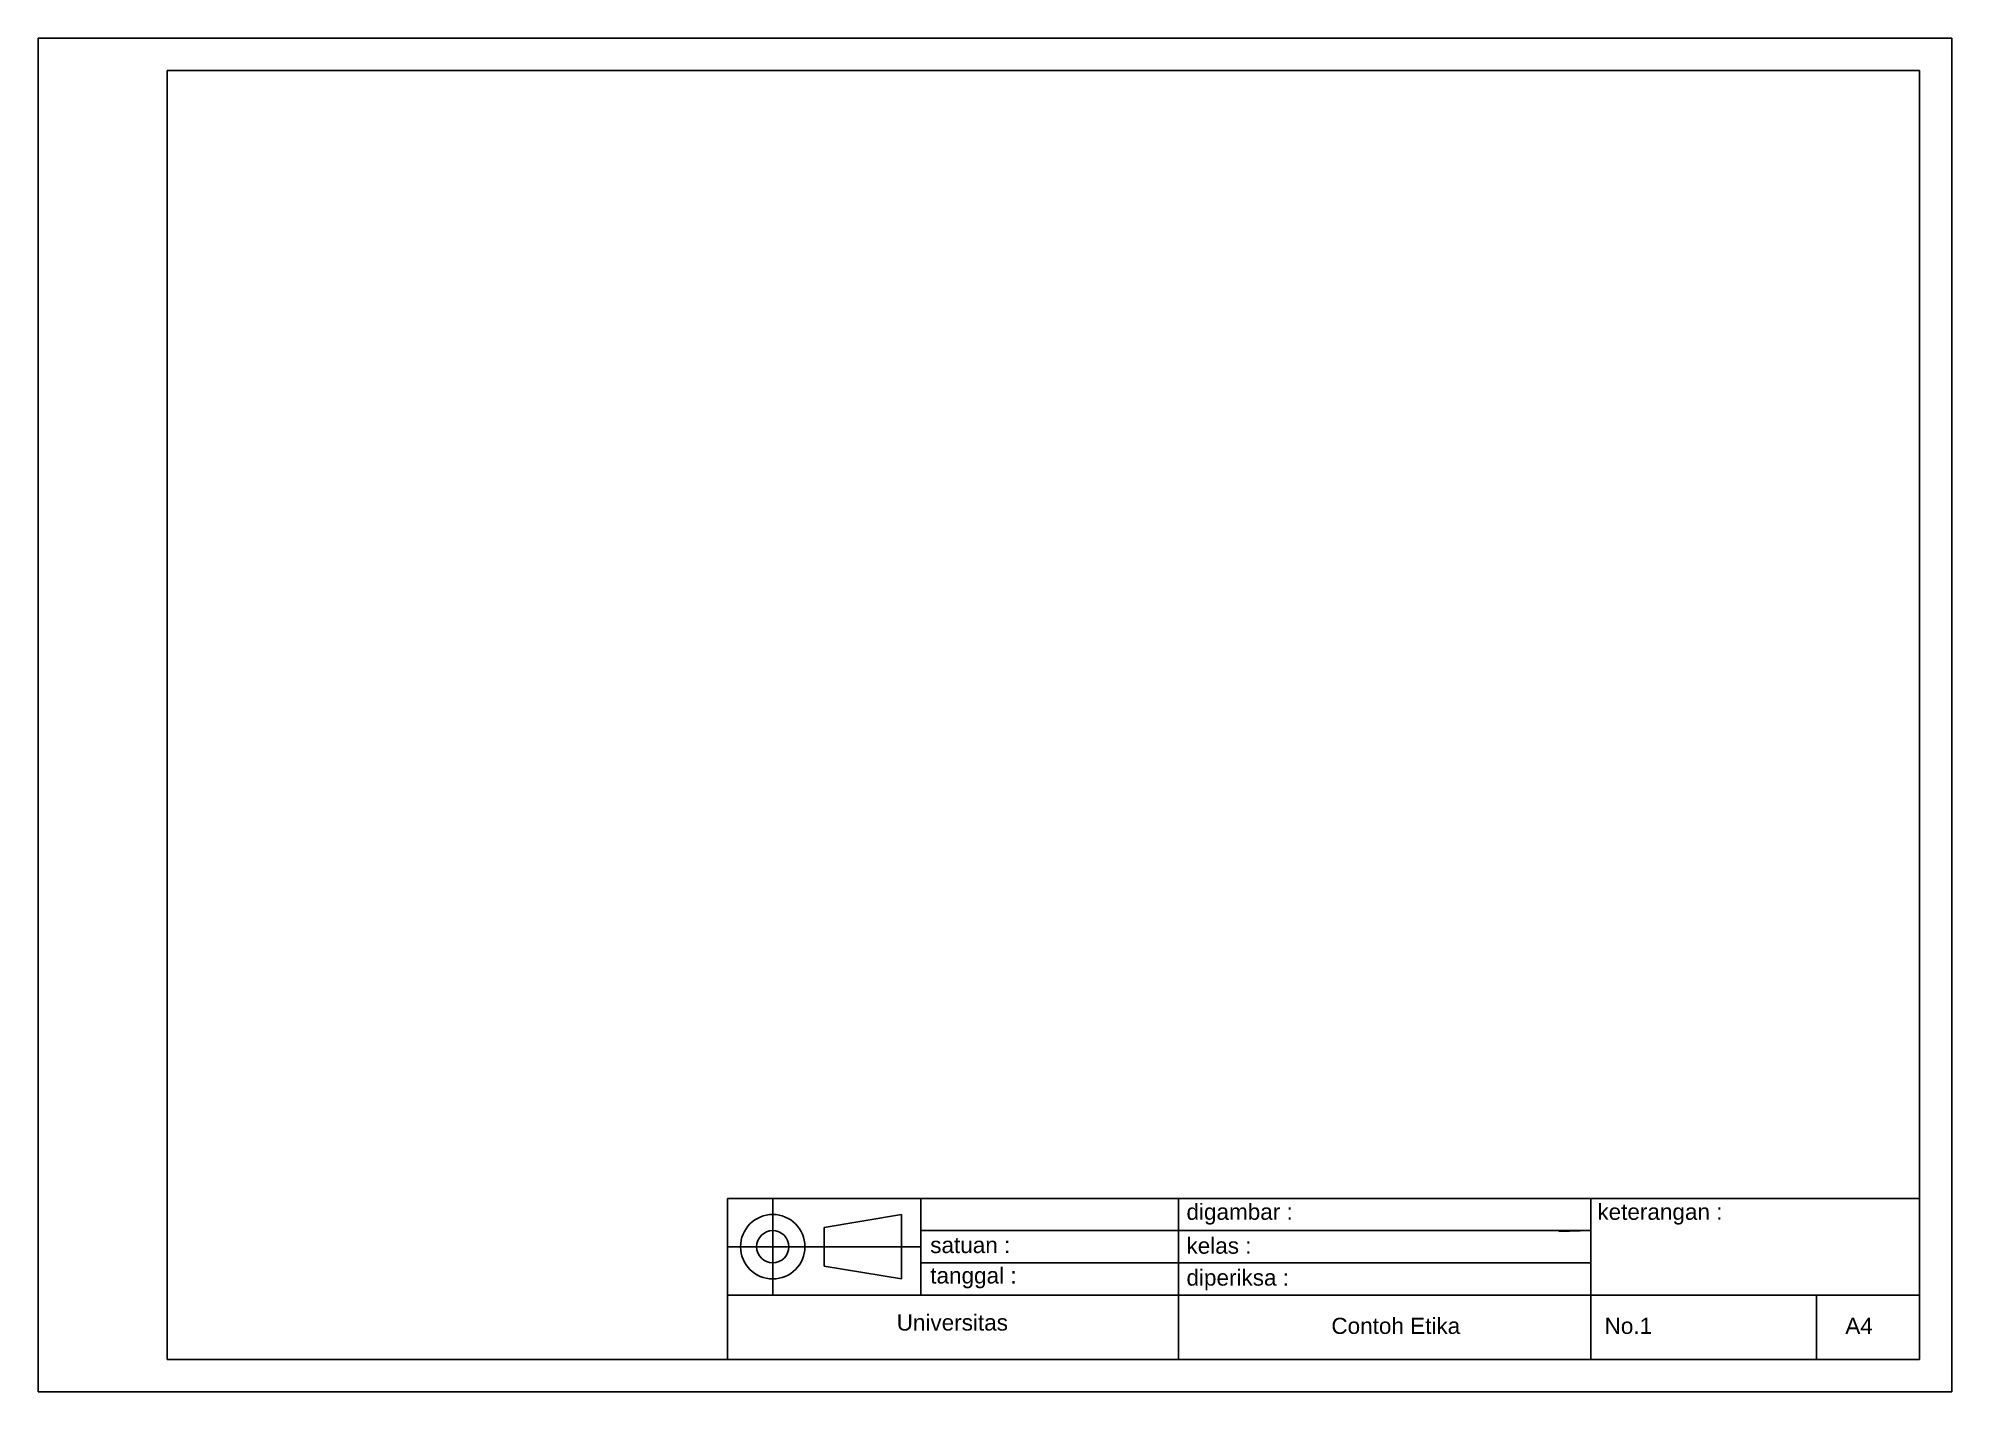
# Model space of a CAD drawing. Header units: millimetres. Extents: x 0 to 297, y 0 to 210.
import ezdxf

# ---------------------------------------------------------------- set-up
doc = ezdxf.new("R2010")
doc.units = ezdxf.units.MM
doc.styles.get("Standard").update_dxf_attribs({"font": 'arial.ttf'})

msp = doc.modelspace()

# ---------------------------------------------------------------- linework, layer by layer
for p, q in [((292, 205), (20, 205)), ((20, 205), (20, 5)), ((292, 205), (292, 5)), ((292, 30), (107, 30)), ((107, 30), (107, 5)), ((114, 30), (114, 15)), ((137, 30), (137, 15)), ((177, 30), (177, 5)), ((241, 30), (241, 5)), ((122, 25.5), (134, 27.5)), ((134, 22.5), (134, 27.5)), ((122, 22.5), (122, 25.5)), ((137, 25), (241, 25)), ((241, 25), (236, 24.86)), ((137, 22.5), (107, 22.5)), ((122, 22.5), (122, 19.5)), ((134, 22.5), (134, 17.5)), ((122, 19.5), (134, 17.5)), ((137, 20), (241, 20)), ((292, 15), (107, 15)), ((276, 15), (276, 5)), ((292, 5), (20, 5))]:
    msp.add_line(p, q)
msp.add_lwpolyline([(0, 0), (297, 0), (297, 210), (0, 210)], close=True)
for radius in [5, 2.5]:
    msp.add_circle((114, 22.5), radius)

# ---------------------------------------------------------------- texts
at = {"char_height": 2.5, "attachment_point": 1}
for s, insert in [('digambar :', (178.22, 29.17)), ('keterangan :', (242, 29.17)), ('satuan :', (138.45, 24.01)), ('kelas :', (178.22, 23.91)), ('tanggal :', (138.45, 19.29)), ('diperiksa :', (178.22, 18.96)), ('Universitas', (133.24, 11.99)), ('Contoh Etika', (200.71, 11.47)), ('No.1', (243.12, 11.47)), ('A4', (280.48, 11.47))]:
    msp.add_mtext_dynamic_manual_height_columns(s, width=40, gutter_width=12.5, heights=[4.17], dxfattribs=dict(at, insert=insert))

doc.saveas('drawing.dxf')
